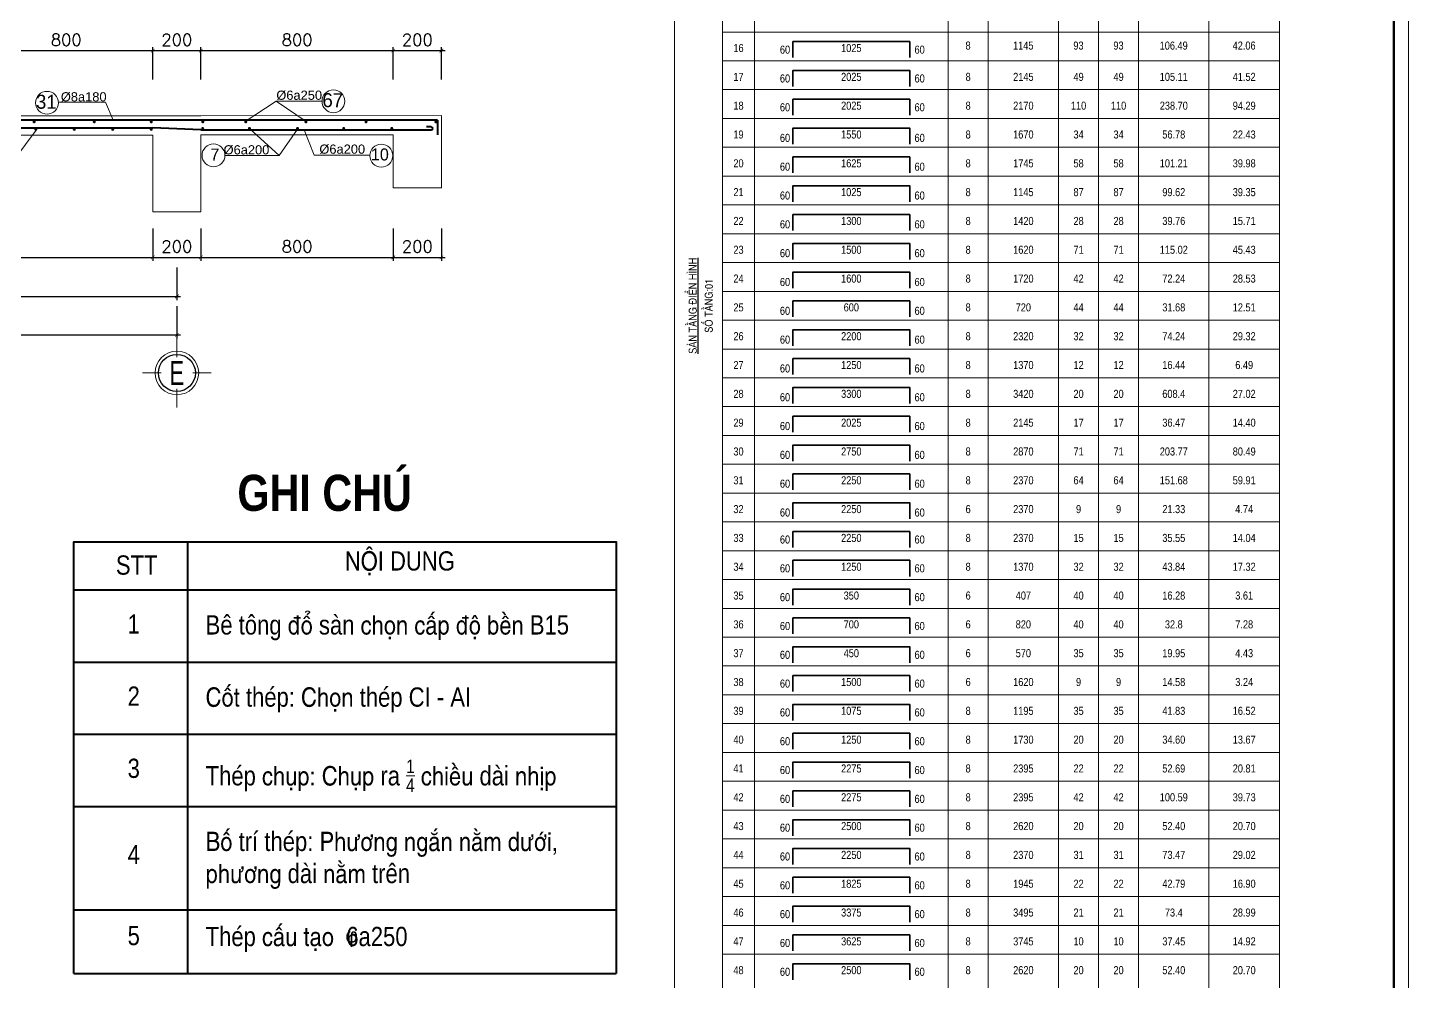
# Model space of a CAD drawing. Header units: inches. Extents: x 1604615 to 1925968, y -294302 to 52467.
# Drawn here: x 1817738 to 1846447, y -242487 to -222663 of the extents above; entities that cross this region are included whole.
import ezdxf
from ezdxf.enums import TextEntityAlignment as Align

# ---------------------------------------------------------------- set-up
doc = ezdxf.new("R2010")
doc.units = ezdxf.units.IN
doc.header["$LTSCALE"] = 20
doc.header["$MEASUREMENT"] = 0
doc.layers.get('0').update_dxf_attribs({"lineweight": 13})
for name, color, linetype, lineweight in [('0-Netin', 251, 'Continuous', 9), ('02', 103, 'Continuous', 20), ('BAO', 2, 'Continuous', 13), ('dam', 132, 'Continuous', 40), ('khung', 26, 'Continuous', 80), ('kich thuoc', 8, 'Continuous', 13), ('KTHUOC_TRUC', 123, 'Continuous', 5), ('SOHIEUTHEP', 212, 'Continuous', 13), ('STEEL', 4, 'Continuous', 35), ('THEP', 1, 'Continuous', 40), ('TV-MB', 33, 'Continuous', 9), ('VV', 114, 'Continuous', 13)]:
    doc.layers.add(name, color=color, linetype=linetype, lineweight=lineweight)
doc.layers.add('TEXT', color=9, linetype='Continuous')
doc.layers.add('TEXTTHEP', color=7, linetype='Continuous')
doc.styles.add('chu', font='VHELVCN.TTF')
doc.styles.add('DIM', font='romans.shx')
doc.styles.add('text', font='ARIALN.TTF')
doc.styles.add('thep', font='ARIAL.TTF')
doc.dimstyles.new('1-20', dxfattribs={"dimtxt": 250, "dimasz": 75, "dimexe": 75, "dimexo": 250, "dimgap": 100, "dimtad": 1, "dimdec": 0, "dimlfac": 0.2, "dimzin": 4, "dimdsep": 46, "dimtxsty": 'DIM', "dimblk": 'ARCHTICK', "dimcen": 10, "dimdle": 75, "dimadec": 0, "dimazin": 0, "dimtfac": 1, "dimtdec": 0, "dimtix": 1, "dimtofl": 0, "dimtmove": 1, "dimatfit": 3, "dimfxl": 600, "dimfxlon": 1, "dimtolj": 1, "dimtzin": 0, "dimarcsym": 0})

# ---------------------------------------------------------------- blocks, each defined once
blk = doc.blocks.new('_ArchTick')
at = {"color": 0, "linetype": 'ByBlock', "const_width": 0.15}
blk.add_lwpolyline([(-0.5, -0.5), (0.5, 0.5)], dxfattribs=at)
blk = doc.blocks.new('*D474')
at = {"layer": 'Defpoints', "color": 0}
for p in [(1809512, -226095), (1820341, -226495), (1820341, -227438)]:
    blk.add_point(p, dxfattribs=at)
at = {"layer": 'kich thuoc', "color": 0, "lineweight": -2}
for p, q in [((1809512, -226838), (1809512, -227513)), ((1820341, -226838), (1820341, -227513)), ((1809437, -227438), (1820416, -227438))]:
    blk.add_line(p, q, dxfattribs=at)
at = {"layer": 'kich thuoc', "color": 0, "lineweight": -2, "xscale": 75, "yscale": 75, "zscale": 75, "rotation": 180}
blk.add_blockref('_ArchTick', (1809512, -227438), dxfattribs=at)
at = {"layer": 'kich thuoc', "color": 0, "lineweight": -2, "xscale": 75, "yscale": 75, "zscale": 75}
blk.add_blockref('_ArchTick', (1820341, -227438), dxfattribs=at)
at = {"layer": 'kich thuoc', "color": 0, "insert": (1814926, -227213), "char_height": 250, "attachment_point": 5, "style": 'DIM'}
blk.add_mtext('\\A1;3200', dxfattribs=at)
blk = doc.blocks.new('*D475')
at = {"layer": 'Defpoints', "color": 0}
for p in [(1820341, -226495), (1821341, -226495), (1821341, -227438)]:
    blk.add_point(p, dxfattribs=at)
at = {"layer": 'kich thuoc', "color": 0, "lineweight": -2}
for p, q in [((1820341, -226838), (1820341, -227513)), ((1821341, -226838), (1821341, -227513)), ((1820266, -227438), (1821416, -227438))]:
    blk.add_line(p, q, dxfattribs=at)
at = {"layer": 'kich thuoc', "color": 0, "lineweight": -2, "xscale": 75, "yscale": 75, "zscale": 75, "rotation": 180}
blk.add_blockref('_ArchTick', (1820341, -227438), dxfattribs=at)
at = {"layer": 'kich thuoc', "color": 0, "lineweight": -2, "xscale": 75, "yscale": 75, "zscale": 75}
blk.add_blockref('_ArchTick', (1821341, -227438), dxfattribs=at)
at = {"layer": 'kich thuoc', "color": 0, "insert": (1820841, -227213), "char_height": 250, "attachment_point": 5, "style": 'DIM'}
blk.add_mtext('\\A1;200', dxfattribs=at)
blk = doc.blocks.new('*D476')
at = {"layer": 'Defpoints', "color": 0}
for p in [(1825341, -225991), (1821341, -226495), (1825341, -227438)]:
    blk.add_point(p, dxfattribs=at)
at = {"layer": 'kich thuoc', "color": 0, "lineweight": -2}
for p, q in [((1821341, -226838), (1821341, -227513)), ((1825341, -226838), (1825341, -227513)), ((1821266, -227438), (1825416, -227438))]:
    blk.add_line(p, q, dxfattribs=at)
at = {"layer": 'kich thuoc', "color": 0, "lineweight": -2, "xscale": 75, "yscale": 75, "zscale": 75, "rotation": 180}
blk.add_blockref('_ArchTick', (1821341, -227438), dxfattribs=at)
at = {"layer": 'kich thuoc', "color": 0, "lineweight": -2, "xscale": 75, "yscale": 75, "zscale": 75}
blk.add_blockref('_ArchTick', (1825341, -227438), dxfattribs=at)
at = {"layer": 'kich thuoc', "color": 0, "insert": (1823341, -227213), "char_height": 250, "attachment_point": 5, "style": 'DIM'}
blk.add_mtext('\\A1;800', dxfattribs=at)
blk = doc.blocks.new('*D477')
at = {"layer": 'Defpoints', "color": 0}
for p in [(1825341, -225991), (1826341, -225991), (1826341, -227438)]:
    blk.add_point(p, dxfattribs=at)
at = {"layer": 'kich thuoc', "color": 0, "lineweight": -2}
for p, q in [((1825341, -226838), (1825341, -227513)), ((1826341, -226838), (1826341, -227513)), ((1825266, -227438), (1826416, -227438))]:
    blk.add_line(p, q, dxfattribs=at)
at = {"layer": 'kich thuoc', "color": 0, "lineweight": -2, "xscale": 75, "yscale": 75, "zscale": 75, "rotation": 180}
blk.add_blockref('_ArchTick', (1825341, -227438), dxfattribs=at)
at = {"layer": 'kich thuoc', "color": 0, "lineweight": -2, "xscale": 75, "yscale": 75, "zscale": 75}
blk.add_blockref('_ArchTick', (1826341, -227438), dxfattribs=at)
at = {"layer": 'kich thuoc', "color": 0, "insert": (1825841, -227213), "char_height": 250, "attachment_point": 5, "style": 'DIM'}
blk.add_mtext('\\A1;200', dxfattribs=at)
blk = doc.blocks.new('*D481')
at = {"layer": 'Defpoints', "color": 0}
for p in [(1802012, -226495), (1820841, -226495), (1820841, -228251)]:
    blk.add_point(p, dxfattribs=at)
at = {"layer": 'kich thuoc', "color": 0, "lineweight": -2}
for p, q in [((1802012, -227651), (1802012, -228326)), ((1820841, -227651), (1820841, -228326)), ((1801937, -228251), (1820916, -228251))]:
    blk.add_line(p, q, dxfattribs=at)
at = {"layer": 'kich thuoc', "color": 0, "lineweight": -2, "xscale": 75, "yscale": 75, "zscale": 75, "rotation": 180}
blk.add_blockref('_ArchTick', (1802012, -228251), dxfattribs=at)
at = {"layer": 'kich thuoc', "color": 0, "lineweight": -2, "xscale": 75, "yscale": 75, "zscale": 75}
blk.add_blockref('_ArchTick', (1820841, -228251), dxfattribs=at)
at = {"layer": 'kich thuoc', "color": 0, "insert": (1811426, -228026), "char_height": 250, "attachment_point": 5, "style": 'DIM'}
blk.add_mtext('\\A1;4800', dxfattribs=at)
blk = doc.blocks.new('*D482')
at = {"layer": 'Defpoints', "color": 0}
for p in [(1770387, -226489), (1820841, -227651), (1820841, -229051)]:
    blk.add_point(p, dxfattribs=at)
at = {"layer": 'kich thuoc', "color": 0, "lineweight": -2}
for p, q in [((1770387, -228451), (1770387, -229126)), ((1820841, -228451), (1820841, -229126)), ((1770312, -229051), (1820916, -229051))]:
    blk.add_line(p, q, dxfattribs=at)
at = {"layer": 'kich thuoc', "color": 0, "lineweight": -2, "xscale": 75, "yscale": 75, "zscale": 75, "rotation": 180}
blk.add_blockref('_ArchTick', (1770387, -229051), dxfattribs=at)
at = {"layer": 'kich thuoc', "color": 0, "lineweight": -2, "xscale": 75, "yscale": 75, "zscale": 75}
blk.add_blockref('_ArchTick', (1820841, -229051), dxfattribs=at)
at = {"layer": 'kich thuoc', "color": 0, "insert": (1795614, -228826), "char_height": 250, "attachment_point": 5, "style": 'DIM'}
blk.add_mtext('\\A1;18400', dxfattribs=at)
blk = doc.blocks.new('TRUC-1')
at = {"layer": '0-Netin'}
blk.add_circle((0, -650), 412, dxfattribs=at)
at = {"layer": 'TV-MB'}
for p, q in [((0, -350), (0, 0)), ((-650, -650), (-300, -650)), ((300, -650), (650, -650)), ((0, -1300), (0, -950))]:
    blk.add_line(p, q, dxfattribs=at)
at = {"layer": 'TV-MB', "lineweight": 25}
blk.add_circle((0, -650), 350, dxfattribs=at)
at = {"layer": 'TV-MB', "style": 'text', "width": 0.8}
blk.add_attdef('13', text='', height=450, dxfattribs=at).set_placement((0, -650), align=Align.MIDDLE_CENTER)
blk = doc.blocks.new('*D506')
at = {"layer": 'Defpoints', "color": 0}
for p in [(1820341, -223142), (1816740, -224895), (1820341, -224895)]:
    blk.add_point(p, dxfattribs=at)
at = {"layer": 'kich thuoc', "color": 0, "lineweight": -2}
for p, q in [((1816740, -223742), (1816740, -223067)), ((1820341, -223742), (1820341, -223067)), ((1816665, -223142), (1820416, -223142))]:
    blk.add_line(p, q, dxfattribs=at)
at = {"layer": 'kich thuoc', "color": 0, "lineweight": -2, "xscale": 75, "yscale": 75, "zscale": 75, "rotation": 180}
blk.add_blockref('_ArchTick', (1816740, -223142), dxfattribs=at)
at = {"layer": 'kich thuoc', "color": 0, "lineweight": -2, "xscale": 75, "yscale": 75, "zscale": 75}
blk.add_blockref('_ArchTick', (1820341, -223142), dxfattribs=at)
at = {"layer": 'kich thuoc', "color": 0, "insert": (1818541, -222917), "char_height": 250, "attachment_point": 5, "style": 'DIM'}
blk.add_mtext('\\A1;800', dxfattribs=at)
blk = doc.blocks.new('*D507')
at = {"layer": 'Defpoints', "color": 0}
for p in [(1821341, -223142), (1820341, -224895), (1821341, -224895)]:
    blk.add_point(p, dxfattribs=at)
at = {"layer": 'kich thuoc', "color": 0, "lineweight": -2}
for p, q in [((1820341, -223742), (1820341, -223067)), ((1821341, -223742), (1821341, -223067)), ((1820266, -223142), (1821416, -223142))]:
    blk.add_line(p, q, dxfattribs=at)
at = {"layer": 'kich thuoc', "color": 0, "lineweight": -2, "xscale": 75, "yscale": 75, "zscale": 75, "rotation": 180}
blk.add_blockref('_ArchTick', (1820341, -223142), dxfattribs=at)
at = {"layer": 'kich thuoc', "color": 0, "lineweight": -2, "xscale": 75, "yscale": 75, "zscale": 75}
blk.add_blockref('_ArchTick', (1821341, -223142), dxfattribs=at)
at = {"layer": 'kich thuoc', "color": 0, "insert": (1820841, -222917), "char_height": 250, "attachment_point": 5, "style": 'DIM'}
blk.add_mtext('\\A1;200', dxfattribs=at)
blk = doc.blocks.new('*D508')
at = {"layer": 'Defpoints', "color": 0}
for p in [(1825341, -223142), (1821341, -224895), (1825341, -224895)]:
    blk.add_point(p, dxfattribs=at)
at = {"layer": 'kich thuoc', "color": 0, "lineweight": -2}
for p, q in [((1821341, -223742), (1821341, -223067)), ((1825341, -223742), (1825341, -223067)), ((1821266, -223142), (1825416, -223142))]:
    blk.add_line(p, q, dxfattribs=at)
at = {"layer": 'kich thuoc', "color": 0, "lineweight": -2, "xscale": 75, "yscale": 75, "zscale": 75, "rotation": 180}
blk.add_blockref('_ArchTick', (1821341, -223142), dxfattribs=at)
at = {"layer": 'kich thuoc', "color": 0, "lineweight": -2, "xscale": 75, "yscale": 75, "zscale": 75}
blk.add_blockref('_ArchTick', (1825341, -223142), dxfattribs=at)
at = {"layer": 'kich thuoc', "color": 0, "insert": (1823341, -222917), "char_height": 250, "attachment_point": 5, "style": 'DIM'}
blk.add_mtext('\\A1;800', dxfattribs=at)
blk = doc.blocks.new('*D509')
at = {"layer": 'Defpoints', "color": 0}
for p in [(1826341, -223142), (1825341, -224895), (1826341, -225991)]:
    blk.add_point(p, dxfattribs=at)
at = {"layer": 'kich thuoc', "color": 0, "lineweight": -2}
for p, q in [((1825341, -223742), (1825341, -223067)), ((1826341, -223742), (1826341, -223067)), ((1825266, -223142), (1826416, -223142))]:
    blk.add_line(p, q, dxfattribs=at)
at = {"layer": 'kich thuoc', "color": 0, "lineweight": -2, "xscale": 75, "yscale": 75, "zscale": 75, "rotation": 180}
blk.add_blockref('_ArchTick', (1825341, -223142), dxfattribs=at)
at = {"layer": 'kich thuoc', "color": 0, "lineweight": -2, "xscale": 75, "yscale": 75, "zscale": 75}
blk.add_blockref('_ArchTick', (1826341, -223142), dxfattribs=at)
at = {"layer": 'kich thuoc', "color": 0, "insert": (1825841, -222917), "char_height": 250, "attachment_point": 5, "style": 'DIM'}
blk.add_mtext('\\A1;200', dxfattribs=at)

msp = doc.modelspace()

# ---------------------------------------------------------------- linework, layer by layer
for p, q in [((1832185.7, -222754.9), (1843765.4, -222754.9)), ((1832185.7, -223353.9), (1843765.4, -223353.9)), ((1832185.7, -223952.8), (1843765.4, -223952.8)), ((1832185.7, -224551.8), (1843765.4, -224551.8)), ((1832185.7, -225150.7), (1843765.4, -225150.7)), ((1832185.7, -225749.7), (1843765.4, -225749.7)), ((1832185.7, -226348.6), (1843765.4, -226348.6)), ((1832185.7, -226947.6), (1843765.4, -226947.6)), ((1832185.7, -227546.5), (1843765.4, -227546.5)), ((1832185.7, -228145.5), (1843765.4, -228145.5)), ((1832185.7, -228744.4), (1843765.4, -228744.4)), ((1832185.7, -229343.4), (1843765.4, -229343.4)), ((1832185.7, -229942.3), (1843765.4, -229942.3)), ((1832185.7, -230541.3), (1843765.4, -230541.3)), ((1832185.7, -231140.2), (1843765.4, -231140.2)), ((1832185.7, -231739.2), (1843765.4, -231739.2)), ((1832185.7, -232338.1), (1843765.4, -232338.1)), ((1832185.7, -232338.1), (1843765.4, -232338.1)), ((1842301.3, -232338.1), (1842301.3, -253900.3)), ((1832185.7, -232937.1), (1843765.4, -232937.1)), ((1832185.7, -233536), (1843765.4, -233536)), ((1832185.7, -234135), (1843765.4, -234135)), ((1832185.7, -234733.9), (1843765.4, -234733.9)), ((1832185.7, -235332.9), (1843765.4, -235332.9)), ((1832185.7, -235931.8), (1843765.4, -235931.8)), ((1832185.7, -236530.8), (1843765.4, -236530.8)), ((1832185.7, -237129.7), (1843765.4, -237129.7)), ((1832185.7, -237728.7), (1843765.4, -237728.7)), ((1832185.7, -238327.6), (1843765.4, -238327.6)), ((1832185.7, -238926.6), (1843765.4, -238926.6)), ((1832185.7, -239525.5), (1843765.4, -239525.5)), ((1832185.7, -240124.5), (1843765.4, -240124.5)), ((1832185.7, -240723.4), (1843765.4, -240723.4)), ((1832185.7, -241322.4), (1843765.4, -241322.4)), ((1832185.7, -241921.3), (1843765.4, -241921.3))]:
    msp.add_line(p, q)
at = {"ltscale": 0.1}
for p, q in [((1822261.7, -224613.4), (1822902.3, -224193.7)), ((1822902.3, -224193.7), (1823858.6, -224193.7)), ((1822902.3, -224193.7), (1823527.3, -224612.6)), ((1822965.6, -225319.5), (1822349.8, -224759.3))]:
    msp.add_line(p, q, dxfattribs=at)
for points in [[(1819516.1, -224589.2), (1819354.6, -224215.7), (1818378.3, -224215.7)], [(1817913.2, -224792.2), (1817470.1, -225392.7), (1816344.8, -225392.7)], [(1823349.8, -224774.9), (1822965.6, -225319.5), (1821840.3, -225319.5)], [(1823485.3, -224790.5), (1823694.4, -225314.5), (1824853.9, -225314.5)]]:
    msp.add_lwpolyline(points, dxfattribs=at)
at = {"layer": '02'}
msp.add_lwpolyline([(1762347, -267877), (1846447, -267877), (1846447, -208477), (1762347, -208477)], close=True, dxfattribs=at)
at = {"layer": 'BAO'}
for p, q in [((1831187.4, -210642.8), (1831187.4, -232338.1)), ((1843765.4, -210642.8), (1843765.4, -232338.1)), ((1832185.7, -212240), (1832185.7, -232338.1)), ((1832851.2, -212240), (1832851.2, -232338.1)), ((1836877.5, -212240), (1836877.5, -232338.1)), ((1837709.3, -212240), (1837709.3, -232338.1)), ((1839173.4, -212240), (1839173.4, -232338.1)), ((1840837.2, -212240), (1840837.2, -232338.1)), ((1842301.3, -212240), (1842301.3, -232338.1)), ((1840005.3, -213005.3), (1840005.3, -232338.1)), ((1831187.4, -232338.1), (1831188.8, -253900.3)), ((1832185.7, -232338.1), (1832185.7, -253900.3)), ((1832851.2, -232338.1), (1832851.2, -253900.3)), ((1836877.5, -232338.1), (1836877.5, -253900.3)), ((1837709.3, -232338.1), (1837709.3, -253900.3)), ((1839173.4, -232338.1), (1839173.4, -253900.3)), ((1840005.3, -232338.1), (1840005.3, -253900.3)), ((1840837.2, -232338.1), (1840837.2, -253900.3)), ((1843765.4, -232338.1), (1843765.4, -253900.3))]:
    msp.add_line(p, q, dxfattribs=at)
at = {"layer": 'dam'}
for p, q in [((1821062.1, -233351.4), (1821062.1, -242323.1)), ((1818701.6, -234351.4), (1829977.8, -234351.4)), ((1818701.6, -235851.4), (1829977.8, -235851.4)), ((1818701.6, -237351.4), (1829977.8, -237351.4)), ((1818701.6, -238851.4), (1829977.8, -238851.4)), ((1818701.6, -240999.2), (1829977.8, -240999.2)), ((1818701.6, -242323.1), (1829977.8, -242323.1))]:
    msp.add_line(p, q, dxfattribs=at)
msp.add_lwpolyline([(1818701.6, -242323.1), (1818701.6, -233351.4), (1829977.8, -233351.4), (1829977.8, -242323.1)], dxfattribs=at)
at = {"layer": 'khung'}
msp.add_lwpolyline([(1762647, -267577), (1846147, -267577), (1846147, -208777), (1762647, -208777)], close=True, dxfattribs=at)
at = {"layer": 'kich thuoc'}
for p, q in [((1818452.3, -224495.5), (1814899.8, -224495.5)), ((1821341.1, -224495.5), (1818452.3, -224495.5)), ((1826341.1, -224490.5), (1821341.1, -224495.5)), ((1826341.1, -225990.5), (1826341.1, -224490.5)), ((1814899.8, -224895.5), (1818452.3, -224895.5)), ((1818452.3, -224895.5), (1820341.1, -224895.5)), ((1820341.1, -224895.5), (1820341.1, -226495.5)), ((1821341.1, -226495.5), (1821341.1, -224890.5)), ((1821341.1, -224890.5), (1825341.1, -224890.5)), ((1825341.1, -224890.5), (1825341.1, -225990.5)), ((1825341.1, -225990.5), (1826341.1, -225990.5)), ((1820341.1, -226495.5), (1821341.1, -226495.5))]:
    msp.add_line(p, q, dxfattribs=at)
at = {"layer": 'STEEL'}
for points in [[(1833649.8, -223287.3), (1833649.8, -222954.6), (1836078.9, -222954.6), (1836078.9, -223287.3)], [(1833649.8, -223886.3), (1833649.8, -223553.5), (1836078.9, -223553.5), (1836078.9, -223886.3)], [(1833649.8, -224485.2), (1833649.8, -224152.5), (1836078.9, -224152.5), (1836078.9, -224485.2)], [(1833649.8, -225084.2), (1833649.8, -224751.4), (1836078.9, -224751.4), (1836078.9, -225084.2)], [(1833649.8, -225683.1), (1833649.8, -225350.4), (1836078.9, -225350.4), (1836078.9, -225683.1)], [(1833649.8, -226282.1), (1833649.8, -225949.3), (1836078.9, -225949.3), (1836078.9, -226282.1)], [(1833649.8, -226881), (1833649.8, -226548.3), (1836078.9, -226548.3), (1836078.9, -226881)], [(1833649.8, -227480), (1833649.8, -227147.2), (1836078.9, -227147.2), (1836078.9, -227480)], [(1833649.8, -228078.9), (1833649.8, -227746.2), (1836078.9, -227746.2), (1836078.9, -228078.9)], [(1833649.8, -228677.9), (1833649.8, -228345.1), (1836078.9, -228345.1), (1836078.9, -228677.9)], [(1833649.8, -229276.8), (1833649.8, -228944.1), (1836078.9, -228944.1), (1836078.9, -229276.8)], [(1833649.8, -229875.8), (1833649.8, -229543), (1836078.9, -229543), (1836078.9, -229875.8)], [(1833649.8, -230474.7), (1833649.8, -230142), (1836078.9, -230142), (1836078.9, -230474.7)], [(1833649.8, -231073.7), (1833649.8, -230740.9), (1836078.9, -230740.9), (1836078.9, -231073.7)], [(1833649.8, -231672.6), (1833649.8, -231339.9), (1836078.9, -231339.9), (1836078.9, -231672.6)], [(1833649.8, -232271.6), (1833649.8, -231938.8), (1836078.9, -231938.8), (1836078.9, -232271.6)], [(1833649.8, -232870.5), (1833649.8, -232537.8), (1836078.9, -232537.8), (1836078.9, -232870.5)], [(1833649.8, -233469.5), (1833649.8, -233136.7), (1836078.9, -233136.7), (1836078.9, -233469.5)], [(1833649.8, -234068.4), (1833649.8, -233735.7), (1836078.9, -233735.7), (1836078.9, -234068.4)], [(1833649.8, -234667.4), (1833649.8, -234334.6), (1836078.9, -234334.6), (1836078.9, -234667.4)], [(1833649.8, -235266.3), (1833649.8, -234933.6), (1836078.9, -234933.6), (1836078.9, -235266.3)], [(1833649.8, -235865.3), (1833649.8, -235532.5), (1836078.9, -235532.5), (1836078.9, -235865.3)], [(1833649.8, -236464.2), (1833649.8, -236131.5), (1836078.9, -236131.5), (1836078.9, -236464.2)], [(1833649.8, -237063.2), (1833649.8, -236730.4), (1836078.9, -236730.4), (1836078.9, -237063.2)], [(1833649.8, -237662.1), (1833649.8, -237329.4), (1836078.9, -237329.4), (1836078.9, -237662.1)], [(1833649.8, -238261.1), (1833649.8, -237928.3), (1836078.9, -237928.3), (1836078.9, -238261.1)], [(1833649.8, -238860), (1833649.8, -238527.3), (1836078.9, -238527.3), (1836078.9, -238860)], [(1833649.8, -239459), (1833649.8, -239126.2), (1836078.9, -239126.2), (1836078.9, -239459)], [(1833649.8, -240057.9), (1833649.8, -239725.2), (1836078.9, -239725.2), (1836078.9, -240057.9)], [(1833649.8, -240656.9), (1833649.8, -240324.1), (1836078.9, -240324.1), (1836078.9, -240656.9)], [(1833649.8, -241255.8), (1833649.8, -240923.1), (1836078.9, -240923.1), (1836078.9, -241255.8)], [(1833649.8, -241854.8), (1833649.8, -241522), (1836078.9, -241522), (1836078.9, -241854.8)], [(1833649.8, -242453.7), (1833649.8, -242121), (1836078.9, -242121), (1836078.9, -242453.7)]]:
    msp.add_lwpolyline(points, dxfattribs=at)
at = {"layer": 'THEP'}
for p, q in [((1814899.8, -224745.5), (1818452.3, -224745.5)), ((1818452.3, -224589.2), (1816740.4, -224589.2)), ((1820340.4, -224589.2), (1818452.3, -224589.2)), ((1818452.3, -224745.5), (1820337.8, -224745.5)), ((1821341.1, -224790.5), (1820337.8, -224745.5)), ((1826256.7, -224589.2), (1820340.4, -224589.2)), ((1821341.1, -224790.5), (1826128.5, -224790.5)), ((1826256.7, -224589.2), (1826256.7, -224892.7))]:
    msp.add_line(p, q, dxfattribs=at)
at = {"layer": 'THEP', "const_width": 31.2}
for points in [[(1817858, -224620.8, 1), (1817889.2, -224620.8, 1)], [(1817892, -224777.6, 1), (1817923.3, -224777.6, 1)], [(1818692, -224777.6, 1), (1818723.3, -224777.6, 1)], [(1819108, -224620.8, 1), (1819139.2, -224620.8, 1)], [(1819492, -224777.6, 1), (1819523.3, -224777.6, 1)], [(1820292, -224777.6, 1), (1820323.3, -224777.6, 1)], [(1820293.1, -224620.8, 1), (1820324.3, -224620.8, 1)], [(1821361.8, -224759.3, 1), (1821393, -224759.3, 1)], [(1821365, -224620.8, 1), (1821396.2, -224620.8, 1)], [(1822258.5, -224620.8, 1), (1822289.8, -224620.8, 1)], [(1822334.2, -224759.3, 1), (1822365.4, -224759.3, 1)], [(1823334.2, -224759.3, 1), (1823365.4, -224759.3, 1)], [(1823508.5, -224620.8, 1), (1823539.8, -224620.8, 1)], [(1824293.7, -224759.3, 1), (1824325, -224759.3, 1)], [(1824758.5, -224620.8, 1), (1824789.8, -224620.8, 1)], [(1825293.7, -224759.3, 1), (1825325, -224759.3, 1)], [(1826210.8, -224620.8, 1), (1826242.1, -224620.8, 1)]]:
    msp.add_lwpolyline(points, format="xyb", close=True, dxfattribs=at)
at = {"layer": 'THEP'}
msp.add_lwpolyline([(1826127.8, -224790.5), (1826128.5, -224790.5, 1), (1826128.5, -224728), (1826034.7, -224728)], format="xyb", dxfattribs=at)
at = {"layer": 'VV'}
for centre in [(1818140.9, -224225.9), (1824096.2, -224193.7), (1821602.7, -225319.5), (1825091.3, -225324.6)]:
    msp.add_circle(centre, 237.6, dxfattribs=at)

# ---------------------------------------------------------------- block references
at = {"layer": 'kich thuoc', "xscale": 1.100000000093132, "yscale": 1.099999999976717, "zscale": 1.1}
msp.add_blockref('TRUC-1', (1820841.1, -229125.7), dxfattribs=at).add_auto_attribs({'13': 'E'})

# ---------------------------------------------------------------- texts
at = {"char_height": 400, "attachment_point": 1, "style": 'chu'}
for s, insert, width in [('STT', (1819573.1, -233633.4), 19573.534), ('NOÄI DUNG', (1824333.7, -233548.2), 19573.534), ('{\\fVNI-Helve-Condense|b0|i0|c0|p2;Beâ toâng ñoå saøn choïn caáp ñoä beàn B15}', (1821438.5, -234877.6), 19573.534), ('1', (1819816.8, -234858.3), 19573.534), ('2', (1819816.8, -236358.3), 19573.534), ('{\\fVNI-Helve-Condense|b0|i0|c0|p2;Coát theùp: Choïn theùp CI - AI}', (1821438.5, -236377.6), 19573.534), ('3', (1819816.8, -237858.3), 19573.534), ('\\A1;{\\fVNI-Helve-Condense|b0|i0|c0|p2;Theùp chuïp: Chuïp ra \\H0.7x;\\S1/4;\\H1.429x; chieàu daøi nhòp}', (1821438.5, -237877.6), 19573.534), ('{\\fVNI-Helve-Condense|b0|i0|c0|p2;Boá trí theùp: Phöông ngaén naèm döôùi, phöông daøi naèm treân}', (1821438.5, -239377.6), 7726.837), ('4', (1819816.8, -239649.6), 19573.534), ('5', (1819816.8, -241334.3), 19573.534), ('\\A1;{\\fVNI-Helve-Condense|b0|i0|c0|p2;Theùp caáu taïo  6a250}', (1821438.5, -241353.6), 19573.534)]:
    msp.add_mtext(s, dxfattribs=dict(at, insert=insert, width=width))
at = {"layer": 'KTHUOC_TRUC', "insert": (1823913, -232338.5), "char_height": 768, "attachment_point": 5, "style": 'DIM'}
msp.add_mtext('{\\fVNI-Helve-Condense|b1|i0|c0|p2;\\H0.9766x;GHI CHUÙ}', dxfattribs=at)
at = {"layer": 'KTHUOC_TRUC', "insert": (1824475.6, -241574), "char_height": 220, "width": 2161.155, "attachment_point": 5}
msp.add_mtext('{\\fSymbol|b0|i0|c2|p18;\\H1.364x;f}', dxfattribs=at)
at = {"layer": 'SOHIEUTHEP', "width": 2852.724, "attachment_point": 5}
for s, insert, char_height in [('{\\fVNI-Avo|b0|i0|c0|p2;31}', (1818127.1, -224205.9), 290.4), ('{\\fVNI-Avo|b0|i0|c0|p2;67}', (1824082.4, -224173.7), 290.4), ('{\\fVNI-Avo|b0|i0|c0|p2;7}', (1821630.9, -225301.3), 250), ('{\\fVNI-Avo|b0|i0|c0|p2;10}', (1825062, -225301.3), 250)]:
    msp.add_mtext(s, dxfattribs=dict(at, insert=insert, char_height=char_height))
at = {"layer": 'TEXT', "style": 'thep'}
for s, p in [('%%C8a180', (1818428.6, -224197.2)), ('%%C6a250', (1822909.2, -224163.6)), ('%%C6a200', (1821812.6, -225298.9)), ('%%C6a200', (1823804.2, -225284.4))]:
    msp.add_text(s, height=191.25, dxfattribs=at).set_placement(p)
at = {"layer": 'TEXT', "style": 'chu'}
for s, p in [('%%USAØN TAÀNG ÑIEÅN HÌNH', (1831649.8, -228444.9)), ('SOÁ TAÀNG:01', (1831982.5, -228444.9))]:
    msp.add_text(s, height=166.375, rotation=90.00021, dxfattribs=at).set_placement(p, align=Align.CENTER)
at = {"layer": 'TEXTTHEP', "style": 'chu'}
for s, height, p in [('16', 166.38, (1832518.4, -223220.8)), ('1025', 166.38, (1834864.3, -223220.8)), ('8', 166.4, (1837291.4, -223169.7)), ('17', 166.38, (1832518.4, -223819.7)), ('2025', 166.38, (1834864.3, -223819.7)), ('8', 166.4, (1837293.4, -223819.7)), ('18', 166.38, (1832518.4, -224418.7)), ('2025', 166.38, (1834864.3, -224418.7)), ('8', 166.4, (1837293.4, -224418.7)), ('19', 166.38, (1832518.4, -225017.6)), ('1550', 166.38, (1834864.3, -225017.6)), ('8', 166.4, (1837293.4, -225017.6)), ('20', 166.38, (1832518.4, -225616.6)), ('1625', 166.38, (1834864.3, -225616.6)), ('8', 166.4, (1837293.4, -225616.6)), ('21', 166.38, (1832518.4, -226215.5)), ('1025', 166.38, (1834864.3, -226215.5)), ('8', 166.4, (1837293.4, -226215.5)), ('22', 166.38, (1832518.4, -226814.5)), ('1300', 166.38, (1834864.3, -226814.5)), ('8', 166.4, (1837293.4, -226814.5)), ('23', 166.38, (1832518.4, -227413.4)), ('1500', 166.38, (1834864.3, -227413.4)), ('8', 166.4, (1837293.4, -227413.4)), ('24', 166.38, (1832518.4, -228012.4)), ('1600', 166.38, (1834864.3, -228012.4)), ('8', 166.4, (1837293.4, -228012.4)), ('25', 166.38, (1832518.4, -228611.3)), ('600', 166.38, (1834864.3, -228611.3)), ('8', 166.4, (1837293.4, -228611.3)), ('26', 166.38, (1832518.4, -229210.3)), ('2200', 166.38, (1834864.3, -229210.3)), ('8', 166.4, (1837293.4, -229210.3)), ('27', 166.38, (1832518.4, -229809.2)), ('1250', 166.38, (1834864.3, -229809.2)), ('8', 166.4, (1837293.4, -229809.2)), ('28', 166.38, (1832518.4, -230408.2)), ('3300', 166.38, (1834864.3, -230408.2)), ('8', 166.4, (1837293.4, -230408.2)), ('29', 166.38, (1832518.4, -231007.1)), ('2025', 166.38, (1834864.3, -231007.1)), ('8', 166.4, (1837293.4, -231007.1)), ('30', 166.38, (1832518.4, -231606.1)), ('2750', 166.38, (1834864.3, -231606.1)), ('8', 166.4, (1837293.4, -231606.1)), ('31', 166.38, (1832518.4, -232205)), ('2250', 166.38, (1834864.3, -232205)), ('8', 166.4, (1837293.4, -232205)), ('32', 166.38, (1832518.4, -232804)), ('2250', 166.38, (1834864.3, -232804)), ('6', 166.4, (1837293.4, -232804)), ('33', 166.38, (1832518.4, -233402.9)), ('2250', 166.38, (1834864.3, -233402.9)), ('8', 166.4, (1837293.4, -233402.9)), ('34', 166.38, (1832518.4, -234001.9)), ('1250', 166.38, (1834864.3, -234001.9)), ('8', 166.4, (1837293.4, -234001.9)), ('35', 166.38, (1832518.4, -234600.8)), ('350', 166.38, (1834864.3, -234600.8)), ('6', 166.4, (1837293.4, -234600.8)), ('36', 166.38, (1832518.4, -235199.8)), ('700', 166.38, (1834864.3, -235199.8)), ('6', 166.4, (1837293.4, -235199.8)), ('37', 166.38, (1832518.4, -235798.7)), ('450', 166.38, (1834864.3, -235798.7)), ('6', 166.4, (1837293.4, -235798.7)), ('38', 166.38, (1832518.4, -236397.7)), ('1500', 166.38, (1834864.3, -236397.7)), ('6', 166.4, (1837293.4, -236397.7)), ('39', 166.38, (1832518.4, -236996.6)), ('1075', 166.38, (1834864.3, -236996.6)), ('8', 166.4, (1837293.4, -236996.6)), ('40', 166.38, (1832518.4, -237595.6)), ('1250', 166.38, (1834864.3, -237595.6)), ('8', 166.4, (1837293.4, -237595.6)), ('41', 166.38, (1832518.4, -238194.5)), ('2275', 166.38, (1834864.3, -238194.5)), ('8', 166.4, (1837293.4, -238194.5)), ('42', 166.38, (1832518.4, -238793.5)), ('2275', 166.38, (1834864.3, -238793.5)), ('8', 166.4, (1837293.4, -238793.5)), ('43', 166.38, (1832518.4, -239392.4)), ('2500', 166.38, (1834864.3, -239392.4)), ('8', 166.4, (1837293.4, -239392.4)), ('44', 166.38, (1832518.4, -239991.4)), ('2250', 166.38, (1834864.3, -239991.4)), ('8', 166.4, (1837293.4, -239991.4)), ('45', 166.38, (1832518.4, -240590.3)), ('1825', 166.38, (1834864.3, -240590.3)), ('8', 166.4, (1837293.4, -240590.3)), ('46', 166.38, (1832518.4, -241189.3)), ('3375', 166.38, (1834864.3, -241189.3)), ('8', 166.4, (1837293.4, -241189.3)), ('47', 166.38, (1832518.4, -241788.2)), ('3625', 166.38, (1834864.3, -241788.2)), ('8', 166.4, (1837293.4, -241788.2)), ('48', 166.38, (1832518.4, -242387.2)), ('2500', 166.38, (1834864.3, -242387.2)), ('8', 166.4, (1837293.4, -242387.2))]:
    msp.add_text(s, height=height, dxfattribs=at).set_placement(p, align=Align.BOTTOM_CENTER)
for p in [(1833591.6, -223254), (1833591.6, -223853), (1833591.6, -224451.9), (1833591.6, -225088.5), (1833591.6, -225687.4), (1833591.6, -226286.4), (1833591.6, -226885.3), (1833591.6, -227484.3), (1833591.6, -228083.2), (1833591.6, -228682.2), (1833591.6, -229281.1), (1833591.6, -229880.1), (1833591.6, -230479), (1833591.6, -231078), (1833591.6, -231676.9), (1833591.6, -232275.9), (1833591.6, -232874.8), (1833591.6, -233436.2), (1833591.6, -234035.1), (1833591.6, -234634.1), (1833591.6, -235233), (1833591.6, -235832), (1833591.6, -236430.9), (1833591.6, -237029.9), (1833591.6, -237628.8), (1833591.6, -238227.8), (1833591.6, -238826.7), (1833591.6, -239425.7), (1833591.6, -240024.6), (1833591.6, -240623.6), (1833591.6, -241222.5), (1833591.6, -241821.5), (1833591.6, -242420.4)]:
    msp.add_text('60', height=166.38, dxfattribs=at).set_placement(p, align=Align.BOTTOM_RIGHT)
for p in [(1836178.7, -223254), (1836178.7, -223853), (1836178.7, -224451.9), (1836178.7, -225088.5), (1836178.7, -225687.4), (1836178.7, -226286.4), (1836178.7, -226885.3), (1836178.7, -227484.3), (1836178.7, -228083.2), (1836178.7, -228682.2), (1836178.7, -229281.1), (1836178.7, -229880.1), (1836178.7, -230479), (1836178.7, -231078), (1836178.7, -231676.9), (1836178.7, -232275.9), (1836178.7, -232874.8), (1836178.7, -233436.2), (1836178.7, -234035.1), (1836178.7, -234634.1), (1836178.7, -235233), (1836178.7, -235832), (1836178.7, -236430.9), (1836178.7, -237029.9), (1836178.7, -237628.8), (1836178.7, -238227.8), (1836178.7, -238826.7), (1836178.7, -239425.7), (1836178.7, -240024.6), (1836178.7, -240623.6), (1836178.7, -241222.5), (1836178.7, -241821.5), (1836178.7, -242420.4)]:
    msp.add_text('60', height=166.38, dxfattribs=at).set_placement(p, align=Align.BOTTOM_LEFT)
at = {"layer": 'TEXTTHEP', "color": 7, "style": 'chu'}
for s, height, p in [('1145', 166.38, (1838439.4, -223169.7)), ('93', 166.38, (1839587.4, -223169.7)), ('93', 166.38, (1840419.3, -223169.7)), ('106.49', 166.38, (1841567.3, -223169.7)), ('42.06', 166.38, (1843031.4, -223169.7)), ('2145', 166.38, (1838441.4, -223819.7)), ('49', 166.38, (1839589.4, -223819.7)), ('49', 166.38, (1840421.2, -223819.7)), ('105.11', 166.38, (1841569.2, -223819.7)), ('41.52', 166.38, (1843033.3, -223819.7)), ('2170', 166.38, (1838441.4, -224418.7)), ('110', 166.38, (1839589.4, -224418.7)), ('110', 166.38, (1840421.2, -224418.7)), ('238.70', 166.38, (1841569.2, -224418.7)), ('94.29', 166.38, (1843033.3, -224418.7)), ('1670', 166.38, (1838441.4, -225017.6)), ('34', 166.38, (1839589.4, -225017.6)), ('34', 166.38, (1840421.2, -225017.6)), ('56.78', 166.38, (1841569.2, -225017.6)), ('22.43', 166.38, (1843033.3, -225017.6)), ('1745', 166.38, (1838441.4, -225616.6)), ('58', 166.38, (1839589.4, -225616.6)), ('58', 166.38, (1840421.2, -225616.6)), ('101.21', 166.38, (1841569.2, -225616.6)), ('39.98', 166.38, (1843033.3, -225616.6)), ('1145', 166.38, (1838441.4, -226215.5)), ('87', 166.38, (1839589.4, -226215.5)), ('87', 166.38, (1840421.2, -226215.5)), ('99.62', 166.38, (1841569.2, -226215.5)), ('39.35', 166.38, (1843033.3, -226215.5)), ('1420', 166.38, (1838441.4, -226814.5)), ('28', 166.38, (1839589.4, -226814.5)), ('28', 166.38, (1840421.2, -226814.5)), ('39.76', 166.38, (1841569.2, -226814.5)), ('15.71', 166.38, (1843033.3, -226814.5)), ('1620', 166.38, (1838441.4, -227413.4)), ('71', 166.38, (1839589.4, -227413.4)), ('71', 166.38, (1840421.2, -227413.4)), ('115.02', 166.38, (1841569.2, -227413.4)), ('45.43', 166.38, (1843033.3, -227413.4)), ('1720', 166.38, (1838441.4, -228012.4)), ('42', 166.38, (1839589.4, -228012.4)), ('42', 166.38, (1840421.2, -228012.4)), ('72.24', 166.38, (1841569.2, -228012.4)), ('28.53', 166.38, (1843033.3, -228012.4)), ('720', 166.38, (1838441.4, -228611.3)), ('44', 166.38, (1839589.4, -228611.3)), ('44', 166.38, (1840421.2, -228611.3)), ('31.68', 166.38, (1841569.2, -228611.3)), ('12.51', 166.38, (1843033.3, -228611.3)), ('2320', 166.38, (1838441.4, -229210.3)), ('32', 166.38, (1839589.4, -229210.3)), ('32', 166.38, (1840421.2, -229210.3)), ('74.24', 166.38, (1841569.2, -229210.3)), ('29.32', 166.38, (1843033.3, -229210.3)), ('1370', 166.38, (1838441.4, -229809.2)), ('12', 166.38, (1839589.4, -229809.2)), ('12', 166.38, (1840421.2, -229809.2)), ('16.44', 166.38, (1841569.2, -229809.2)), ('6.49', 166.38, (1843033.3, -229809.2)), ('3420', 166.38, (1838441.4, -230408.2)), ('20', 166.38, (1839589.4, -230408.2)), ('20', 166.38, (1840421.2, -230408.2)), ('608.4', 166.38, (1841569.2, -230408.2)), ('27.02', 166.38, (1843033.3, -230408.2)), ('2145', 166.38, (1838441.4, -231007.1)), ('17', 166.38, (1839589.4, -231007.1)), ('17', 166.38, (1840421.2, -231007.1)), ('36.47', 166.38, (1841569.2, -231007.1)), ('14.40', 166.38, (1843033.3, -231007.1)), ('2870', 166.38, (1838441.4, -231606.1)), ('71', 166.38, (1839589.4, -231606.1)), ('71', 166.38, (1840421.2, -231606.1)), ('203.77', 166.38, (1841569.2, -231606.1)), ('80.49', 166.38, (1843033.3, -231606.1)), ('2370', 166.38, (1838441.4, -232205)), ('64', 166.38, (1839589.4, -232205)), ('64', 166.38, (1840421.2, -232205)), ('151.68', 166.38, (1841569.2, -232205)), ('59.91', 166.38, (1843033.3, -232205)), ('2370', 166.38, (1838441.4, -232804)), ('9', 166.4, (1839589.4, -232804)), ('9', 166.4, (1840421.2, -232804)), ('21.33', 166.38, (1841569.2, -232804)), ('4.74', 166.38, (1843033.3, -232804)), ('2370', 166.38, (1838441.4, -233402.9)), ('15', 166.38, (1839589.4, -233402.9)), ('15', 166.38, (1840421.2, -233402.9)), ('35.55', 166.38, (1841569.2, -233402.9)), ('14.04', 166.38, (1843033.3, -233402.9)), ('1370', 166.38, (1838441.4, -234001.9)), ('32', 166.38, (1839589.4, -234001.9)), ('32', 166.38, (1840421.2, -234001.9)), ('43.84', 166.38, (1841569.2, -234001.9)), ('17.32', 166.38, (1843033.3, -234001.9)), ('407', 166.38, (1838441.4, -234600.8)), ('40', 166.38, (1839589.4, -234600.8)), ('40', 166.38, (1840421.2, -234600.8)), ('16.28', 166.38, (1841569.2, -234600.8)), ('3.61', 166.38, (1843033.3, -234600.8)), ('820', 166.38, (1838441.4, -235199.8)), ('40', 166.38, (1839589.4, -235199.8)), ('40', 166.38, (1840421.2, -235199.8)), ('32.8', 166.38, (1841569.2, -235199.8)), ('7.28', 166.38, (1843033.3, -235199.8)), ('570', 166.38, (1838441.4, -235798.7)), ('35', 166.38, (1839589.4, -235798.7)), ('35', 166.38, (1840421.2, -235798.7)), ('19.95', 166.38, (1841569.2, -235798.7)), ('4.43', 166.38, (1843033.3, -235798.7)), ('1620', 166.38, (1838441.4, -236397.7)), ('9', 166.4, (1839589.4, -236397.7)), ('9', 166.4, (1840421.2, -236397.7)), ('14.58', 166.38, (1841569.2, -236397.7)), ('3.24', 166.38, (1843033.3, -236397.7)), ('1195', 166.38, (1838441.4, -236996.6)), ('35', 166.38, (1839589.4, -236996.6)), ('35', 166.38, (1840421.2, -236996.6)), ('41.83', 166.38, (1841569.2, -236996.6)), ('16.52', 166.38, (1843033.3, -236996.6)), ('1730', 166.38, (1838441.4, -237595.6)), ('20', 166.38, (1839589.4, -237595.6)), ('20', 166.38, (1840421.2, -237595.6)), ('34.60', 166.38, (1841569.2, -237595.6)), ('13.67', 166.38, (1843033.3, -237595.6)), ('2395', 166.38, (1838441.4, -238194.5)), ('22', 166.38, (1839589.4, -238194.5)), ('22', 166.38, (1840421.2, -238194.5)), ('52.69', 166.38, (1841569.2, -238194.5)), ('20.81', 166.38, (1843033.3, -238194.5)), ('2395', 166.38, (1838441.4, -238793.5)), ('42', 166.38, (1839589.4, -238793.5)), ('42', 166.38, (1840421.2, -238793.5)), ('100.59', 166.38, (1841569.2, -238793.5)), ('39.73', 166.38, (1843033.3, -238793.5)), ('2620', 166.38, (1838441.4, -239392.4)), ('20', 166.38, (1839589.4, -239392.4)), ('20', 166.38, (1840421.2, -239392.4)), ('52.40', 166.38, (1841569.2, -239392.4)), ('20.70', 166.38, (1843033.3, -239392.4)), ('2370', 166.38, (1838441.4, -239991.4)), ('31', 166.38, (1839589.4, -239991.4)), ('31', 166.38, (1840421.2, -239991.4)), ('73.47', 166.38, (1841569.2, -239991.4)), ('29.02', 166.38, (1843033.3, -239991.4)), ('1945', 166.38, (1838441.4, -240590.3)), ('22', 166.38, (1839589.4, -240590.3)), ('22', 166.38, (1840421.2, -240590.3)), ('42.79', 166.38, (1841569.2, -240590.3)), ('16.90', 166.38, (1843033.3, -240590.3)), ('3495', 166.38, (1838441.4, -241189.3)), ('21', 166.38, (1839589.4, -241189.3)), ('21', 166.38, (1840421.2, -241189.3)), ('73.4', 166.38, (1841569.2, -241189.3)), ('28.99', 166.38, (1843033.3, -241189.3)), ('3745', 166.38, (1838441.4, -241788.2)), ('10', 166.38, (1839589.4, -241788.2)), ('10', 166.38, (1840421.2, -241788.2)), ('37.45', 166.38, (1841569.2, -241788.2)), ('14.92', 166.38, (1843033.3, -241788.2)), ('2620', 166.38, (1838441.4, -242387.2)), ('20', 166.38, (1839589.4, -242387.2)), ('20', 166.38, (1840421.2, -242387.2)), ('52.40', 166.38, (1841569.2, -242387.2)), ('20.70', 166.38, (1843033.3, -242387.2))]:
    msp.add_text(s, height=height, dxfattribs=at).set_placement(p, align=Align.BOTTOM_CENTER)

# ---------------------------------------------------------------- dimensions: what is measured, and where the dimension line sits
at = {"layer": 'kich thuoc'}
for base, p1, p2, text, picture, middle in [((1820341.1, -223141.7), (1816740.4, -224895.5), (1820341.1, -224895.5), '800', '*D506', (1818540.7, -222916.7)), ((1820341.1, -227438.4), (1809511.9, -226095.1), (1820341.1, -226495.5), '3200', '*D474', (1814926.5, -227213.4)), ((1820841.1, -229050.7), (1770386.9, -226489.2), (1820841.1, -227650.7), '18400', '*D482', (1795614, -228825.7)), ((1820841.1, -228250.7), (1802011.9, -226495.1), (1820841.1, -226495.5), '4800', '*D481', (1811426.5, -228025.7))]:
    dim = msp.add_linear_dim(base=base, p1=p1, p2=p2, text=text, dimstyle='1-20', dxfattribs=at)
    dim.commit()
    dim.dimension.update_dxf_attribs({"geometry": picture, "text_midpoint": middle})
for base, p1, p2, picture, middle in [((1821341.1, -223141.7), (1820341.1, -224895.5), (1821341.1, -224895.5), '*D507', (1820841.1, -222916.7)), ((1825341.1, -223141.7), (1821341.1, -224895.5), (1825341.1, -224895.5), '*D508', (1823341.1, -222916.7)), ((1826341.1, -223141.7), (1825341.1, -224895.5), (1826341.1, -225990.5), '*D509', (1825841.1, -222916.7)), ((1825341.1, -227438.4), (1821341.1, -226495.5), (1825341.1, -225990.5), '*D476', (1823341.1, -227213.4)), ((1826341.1, -227438.4), (1825341.1, -225990.5), (1826341.1, -225990.5), '*D477', (1825841.1, -227213.4)), ((1821341.1, -227438.4), (1820341.1, -226495.5), (1821341.1, -226495.5), '*D475', (1820841.1, -227213.4))]:
    dim = msp.add_linear_dim(base=base, p1=p1, p2=p2, dimstyle='1-20', dxfattribs=at)
    dim.commit()
    dim.dimension.update_dxf_attribs({"geometry": picture, "text_midpoint": middle})

doc.saveas('drawing.dxf')
